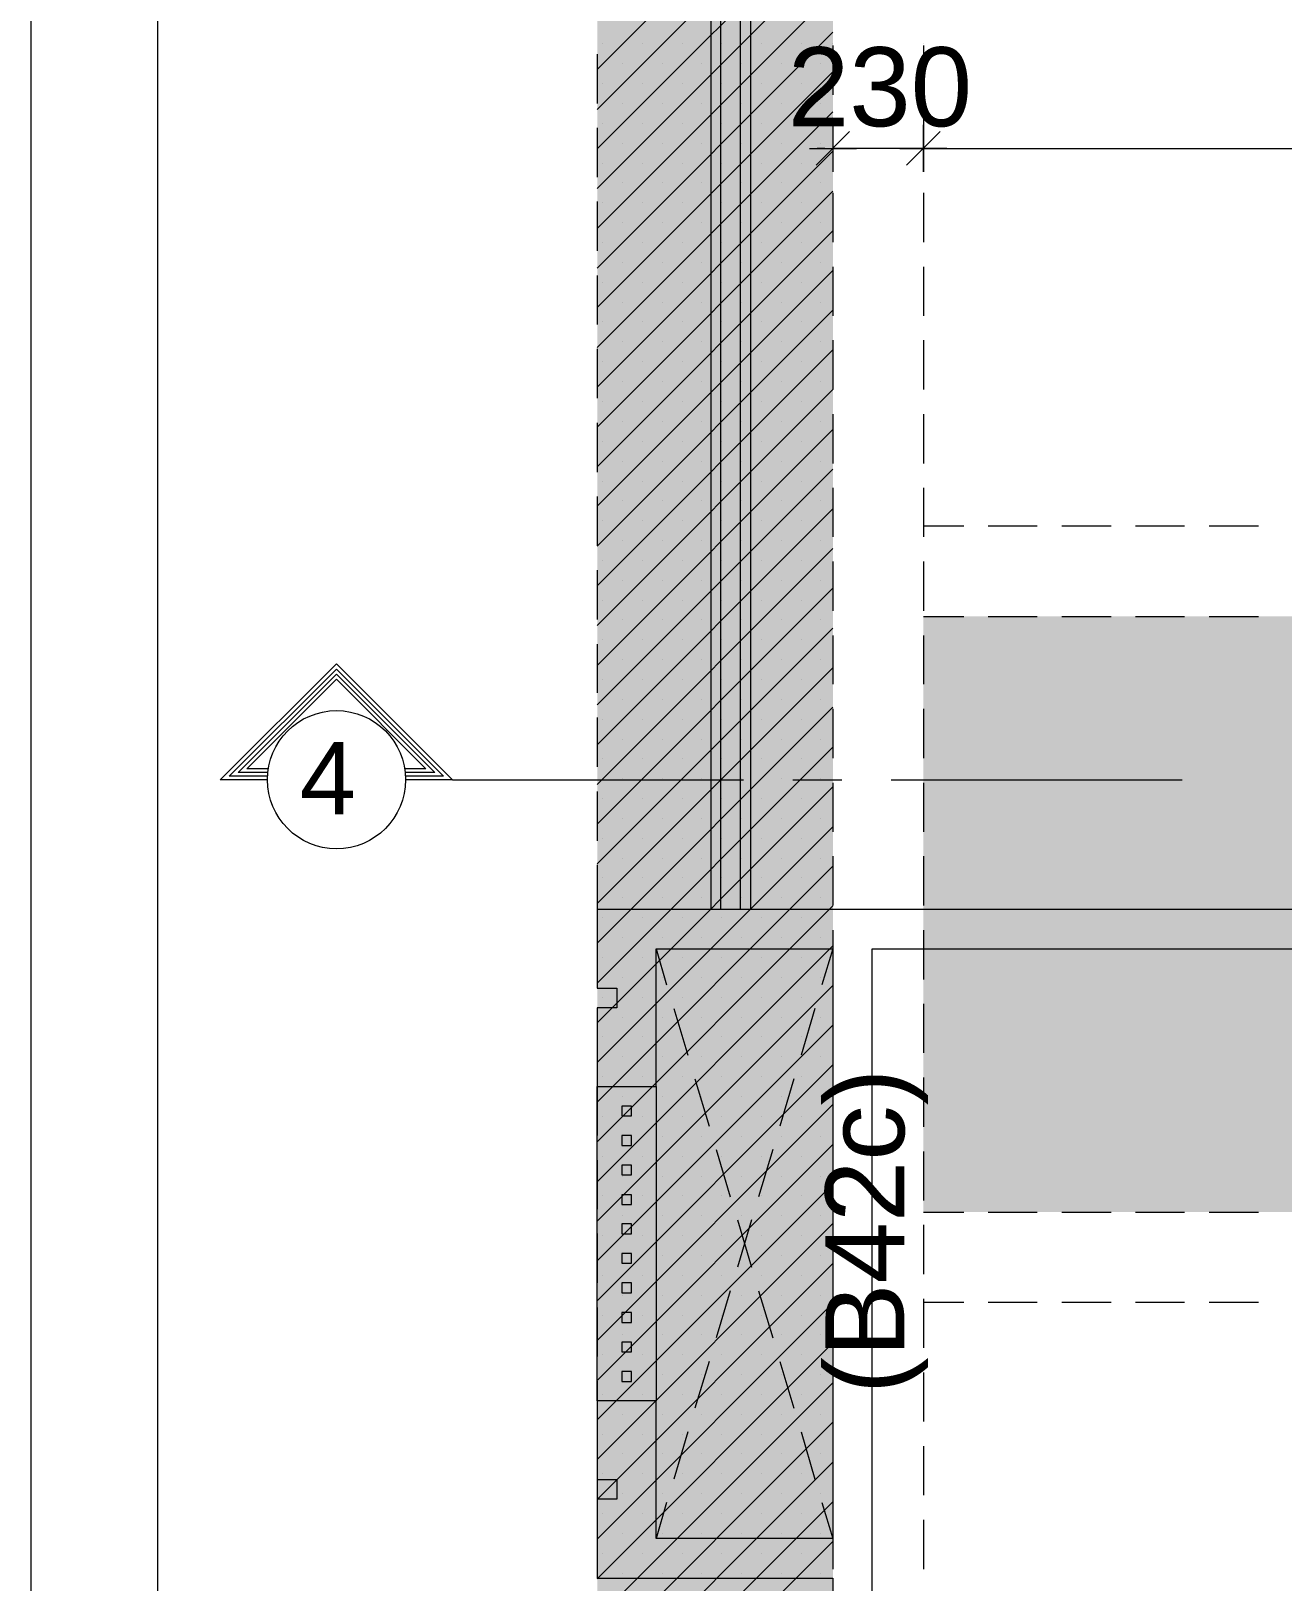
# Model space of a CAD drawing. Header units: millimetres. Extents: x -1303 to 98744, y -1303 to 90097.
# Drawn here: x 5964 to 9147, y 31689 to 35632 of the extents above; entities that cross this region are included whole.
import ezdxf

# ---------------------------------------------------------------- set-up
doc = ezdxf.new("R2010")
doc.units = ezdxf.units.MM
doc.layers.add('PDF_Geometry', color=7, linetype='Continuous')
doc.layers.add('PDF_Text', color=7, linetype='Continuous')
doc.layers.add('PDF_Solid Fills', color=192, linetype='Continuous', true_color=0xc2c0c0c0)
doc.styles.add('PDF ArialMT', font='arial.ttf')
doc.styles.get("Standard").update_dxf_attribs({"font": 'arial.ttf'})

msp = doc.modelspace()

# ---------------------------------------------------------------- hatches: boundary and pattern name
at = {"layer": 'PDF_Solid Fills', "true_color": 0x00007f}
h = msp.add_hatch(color=254, dxfattribs=at)
h.paths.add_polyline_path([(74624.31541, 16167.67383), (74624.31541, 15567.81796), (9799.46285, 14130.21454), (9804.28731, 14730.15409)], flags=0)
h.paths.add_polyline_path([(7404.275, 37242.73593), (8004.29925, 37242.73593), (8004.29925, 16872.72168), (7404.275, 16872.72168)], flags=0)
h.paths.add_polyline_path([(8004.29925, 16872.72168), (7983.4807, 16679.51365), (7983.31127, 16481.90264), (8004.55339, 16283.02302), (8047.46016, 16086.42856), (8111.52536, 15895.75776), (8195.3089, 15714.14292), (8297.03284, 15544.62953), (8413.99157, 15389.5038), (8546.60657, 15247.57974), (8696.06174, 15118.18072), (8860.41285, 15004.26957), (9037.28897, 14908.29987), (9223.47415, 14832.13321), (9415.6677, 14776.86981), (9610.40055, 14743.01796), (9804.28731, 14730.15409), (9799.46285, 14130.21454), (9584.16557, 14140.28601), (9363.53556, 14170.83718), (9140.28256, 14223.64598), (8917.70726, 14299.55851), (8699.36241, 14399.25246), (8488.88858, 14522.21955), (8289.92424, 14667.61267), (8106.02423, 14833.65595), (7940.23508, 15017.64068), (7795.09507, 15216.68973), (7672.21268, 15427.33299), (7572.77287, 15645.76255), (7497.02977, 15868.42256), (7444.47407, 16091.67659), (7414.09232, 16312.38925), (7404.275, 16527.68859), (7404.275, 16872.72168), (8004.29925, 16872.72168)], flags=0)
h.paths.add_polyline_path([(7194.30944, 37692.71099), (7194.30944, 80672.7138), (7694.3009, 80672.7138), (7694.3009, 37692.71099)], flags=0)
at = {"layer": 'PDF_Solid Fills', "true_color": 0x0000b2}
h = msp.add_hatch(color=33, dxfattribs=at)
h.paths.add_polyline_path([(22404.2843, 31942.72087), (22404.2843, 32112.74047), (19209.26177, 32112.74047), (19209.26177, 30922.67974), (22404.2843, 30922.67974), (22404.2843, 31642.7072), (21409.2932, 31642.7072), (21409.2932, 31942.72087)], flags=0)
h.paths.add_polyline_path([(11529.29261, 29607.70354), (11529.29261, 32397.68983), (12814.30857, 32397.68983), (12814.30857, 29607.70354)], flags=0)
h.paths.add_polyline_path([(12814.30857, 32627.71257), (12814.30857, 34142.75024), (8234.23832, 34142.75024), (8234.23832, 32627.71257)], flags=0)
h.paths.add_polyline_path([(12814.30857, 22167.74491), (12814.30857, 24957.72913), (11529.29261, 24957.72913), (11529.29261, 22167.74491)], flags=0)
h.paths.add_polyline_path([(8234.23832, 21937.72009), (8234.23832, 20422.68242), (12814.30857, 20422.68242), (12814.30857, 21937.72009)], flags=0)
h.paths.add_polyline_path([(21869.25605, 23642.75499), (21869.25605, 22452.69219), (19209.26177, 22452.69219), (19209.26177, 23642.75499)], flags=0)
h.paths.add_polyline_path([(23229.25373, 22452.69219), (23229.25373, 23642.75499), (25959.23687, 23642.75499), (25959.23687, 22452.69219)], flags=0)
h.paths.add_polyline_path([(32354.27376, 21952.6997), (32354.27376, 20422.68242), (36934.25928, 20422.68242), (36934.25928, 21952.6997)], flags=0)
h.paths.add_polyline_path([(33639.29074, 24957.72913), (33639.29074, 22182.72451), (32354.27376, 22182.72451), (32354.27376, 24957.72913)], flags=0)
h.paths.add_polyline_path([(26964.2984, 30922.67974), (26964.2984, 32112.74047), (30159.32092, 32112.74047), (30159.32092, 30922.67974)], flags=0)
h.paths.add_polyline_path([(28349.2614, 32342.68057), (28349.2614, 33242.7154), (27564.23691, 33242.7154), (27564.23691, 32342.68057)], flags=0)
h.paths.add_polyline_path([(40634.2682, 32627.71257), (40634.2682, 34142.75024), (36554.27309, 34142.75024), (36554.27309, 32627.71257)], flags=0)
h.paths.add_polyline_path([(36554.27309, 29607.70354), (36554.27309, 32397.68983), (37839.28802, 32397.68983), (37839.28802, 29607.70354)], flags=0)
h.paths.add_polyline_path([(41994.26382, 34142.75024), (41994.26382, 32627.71257), (46074.25892, 32627.71257), (46074.25892, 34142.75024)], flags=0)
h.paths.add_polyline_path([(46074.25892, 32397.68983), (46074.25892, 29607.70354), (44789.244, 29607.70354), (44789.244, 32397.68983)], flags=0)
h.paths.add_polyline_path([(45694.27273, 20422.68242), (45694.27273, 21952.6997), (50274.26033, 21952.6997), (50274.26033, 20422.68242)], flags=0)
h.paths.add_polyline_path([(48989.24127, 22182.72451), (48989.24127, 24957.72913), (50274.26033, 24957.72913), (50274.26033, 22182.72451)], flags=0)
h.paths.add_polyline_path([(52469.2958, 32112.74047), (52469.2958, 30922.67974), (55664.23361, 30922.67974), (55664.23361, 32112.74047)], flags=0)
h.paths.add_polyline_path([(55064.29717, 32342.68057), (55064.29717, 33242.7154), (54439.30655, 33242.7154), (54439.30655, 32342.68057)], flags=0)
h.paths.add_polyline_path([(63419.27024, 30922.67974), (63419.27024, 32112.74047), (60524.25933, 32112.74047), (60524.25933, 31222.69135), (60224.24978, 31222.69135), (60224.24978, 30922.67974)], flags=0)
h.paths.add_polyline_path([(60819.28118, 23642.75499), (60819.28118, 22452.69219), (63419.27024, 22452.69219), (63419.27024, 23642.75499)], flags=0)
h.paths.add_polyline_path([(56669.29721, 23642.75499), (56669.29721, 22452.69219), (59359.2507, 22452.69219), (59359.2507, 23642.75499)], flags=0)
h.paths.add_polyline_path([(71099.24354, 29607.70354), (71099.24354, 32397.68983), (69814.31126, 32397.68983), (69814.31126, 29607.70354)], flags=0)
h.paths.add_polyline_path([(71099.24354, 22167.74491), (71099.24354, 24957.72913), (69814.31126, 24957.72913), (69814.31126, 22167.74491)], flags=0)
h.paths.add_polyline_path([(69814.31126, 21937.72009), (69814.31126, 20422.68242), (74394.29472, 20422.68242), (74394.29472, 21937.72009)], flags=0)
h.paths.add_polyline_path([(69814.31126, 34142.75024), (69814.31126, 32627.71257), (74394.29472, 32627.71257), (74394.29472, 34142.75024)], flags=0)

# ---------------------------------------------------------------- linework, layer by layer
at = {"layer": 'PDF_Geometry', "color": 9, "lineweight": 0, "true_color": 0xc0c0c0}
for points in [[(7094.27715, 80572.25744), (5963.62504, 80572.25744), (5963.62504, 19067.67657)], [(7693.4548, 36492.06949), (7693.4548, 33397.16654)], [(7718.84369, 33397.16654), (7718.84369, 36492.06949)], [(7768.77537, 33397.16654), (7768.77537, 36492.06949)], [(7794.16426, 36492.06949), (7794.16426, 33397.16654)], [(21234.195, 35577.22241), (21334.05838, 35527.29175), (21234.195, 35527.29175), (21234.195, 33397.16654), (7404.0219, 33397.16654), (7404.0219, 33197.4398), (7453.95255, 33197.4398), (7453.95255, 33147.50707), (7404.0219, 33147.50707), (7404.0219, 32946.93527), (7553.81592, 32946.93527), (7553.81592, 33297.3011), (7580.89699, 33205.90276)], [(7580.89699, 20418.36623), (7553.81592, 20326.96582), (7553.81592, 20677.33165), (7404.0219, 20677.33165), (7404.0219, 20477.60697), (7453.95255, 20477.60697), (7453.95255, 20427.67425), (7404.0219, 20427.67425), (7404.0219, 20227.10245), (8004.04512, 20227.10245), (8004.04512, 16521.17195), (8103.90849, 16521.17195), (8103.90849, 33297.3011), (15954.15242, 33297.3011)], [(7553.81592, 33297.3011), (8004.04512, 33297.3011), (8004.04512, 31797.66453), (7553.81592, 31797.66453)], [(8004.04512, 33297.3011), (7976.11796, 33205.90276)], [(7599.51612, 33145.8149), (7635.06016, 33026.48629)], [(7958.34595, 33145.8149), (7922.80089, 33026.48629)], [(7652.83217, 32966.4005), (7689.22332, 32846.22685)], [(7904.18278, 32966.4005), (7868.63772, 32846.22685)], [(7404.0219, 32147.18531), (7404.0219, 32946.93527)], [(7553.81592, 32946.93527), (7553.81592, 32147.18531)], [(7706.99534, 32786.98611), (7742.5404, 32666.81038)], [(7850.86571, 32786.98611), (7814.47558, 32666.81038)], [(7761.1585, 32607.56964), (7796.70253, 32487.39599)], [(7796.70253, 32607.56964), (7761.1585, 32487.39599)], [(7742.5404, 32427.3102), (7706.99534, 32307.9816)], [(7814.47558, 32427.3102), (7850.86571, 32307.9816)], [(7689.22332, 32247.89373), (7652.83217, 32128.5672)], [(7868.63772, 32247.89373), (7904.18278, 32128.5672)], [(7580.89699, 31889.06495), (7553.81592, 31797.66453), (7553.81592, 32147.18531), (7404.0219, 32147.18531), (7404.0219, 31947.45856), (7453.95255, 31947.45856), (7453.95255, 31897.52791), (7404.0219, 31897.52791), (7404.0219, 31696.95611), (8004.04512, 31696.95611), (8004.04512, 27081.25505)], [(7635.06016, 32068.47934), (7599.51612, 31948.30568)], [(7922.80089, 32068.47934), (7958.34595, 31948.30568)], [(7976.11796, 31889.06495), (8004.04512, 31797.66453)]]:
    msp.add_lwpolyline(points, dxfattribs=at)
at = {"layer": 'PDF_Geometry', "color": 222, "lineweight": 0, "true_color": 0xb8008a}
msp.add_lwpolyline([(6286.06422, 16551.63737), (6286.06422, 37222.42564), (6286.06422, 37202.11123)], dxfattribs=at)
at = {"layer": 'PDF_Geometry', "lineweight": 0}
for points in [[(7404.0219, 35534.0646), (8004.04512, 36134.08783)], [(7404.0219, 35432.50905), (8004.04512, 36032.53228)], [(7404.0219, 35331.79649), (8004.04512, 35931.82384)], [(7404.0219, 35231.08806), (8004.04512, 35831.11129)], [(7404.0219, 35129.5325), (8004.04512, 35729.55573)], [(7404.0219, 35028.82408), (8004.04512, 35628.8473)], [(7404.0219, 35572.99093), (7404.0219, 35447.74073)], [(7418.40852, 35599.22693), (7418.40852, 35599.22693)], [(7519.11798, 35599.22693), (7519.11798, 35599.22693)], [(7620.67353, 35599.22693), (7620.67353, 35599.22693)], [(7721.38299, 35599.22693), (7721.38299, 35599.22693)], [(7822.09142, 35599.22693), (7822.09142, 35599.22693)], [(7923.64697, 35599.22693), (7923.64697, 35599.22693)], [(8004.04512, 35600.07406), (8004.04512, 35600.07406)], [(8234.23832, 35600.07406), (8234.23832, 35600.07406)], [(8234.23832, 35600.07406), (8234.23832, 35600.07406)], [(7404.0219, 34928.11565), (8004.04512, 35528.13887)], [(7468.3402, 35548.44915), (7468.3402, 35548.44915)], [(7569.89575, 35548.44915), (7569.89575, 35548.44915)], [(7670.60522, 35548.44915), (7670.60522, 35548.44915)], [(7772.16077, 35548.44915), (7772.16077, 35548.44915)], [(7872.8692, 35548.44915), (7872.8692, 35548.44915)], [(7973.57866, 35548.44915), (7973.57866, 35548.44915)], [(8004.04512, 35537.44896), (8004.04512, 35537.44896)], [(8234.23832, 35537.44896), (8234.23832, 35537.44896)], [(8234.23832, 35537.44896), (8234.23832, 35537.44896)], [(7418.40852, 35497.67138), (7418.40852, 35497.67138)], [(7519.11798, 35497.67138), (7519.11798, 35497.67138)], [(7620.67353, 35497.67138), (7620.67353, 35497.67138)], [(7721.38299, 35497.67138), (7721.38299, 35497.67138)], [(7822.09142, 35497.67138), (7822.09142, 35497.67138)], [(7923.64697, 35497.67138), (7923.64697, 35497.67138)], [(7468.3402, 35446.8936), (7468.3402, 35446.8936)], [(7569.89575, 35446.8936), (7569.89575, 35446.8936)], [(7670.60522, 35446.8936), (7670.60522, 35446.8936)], [(7772.16077, 35446.8936), (7772.16077, 35446.8936)], [(7872.8692, 35446.8936), (7872.8692, 35446.8936)], [(7973.57866, 35446.8936), (7973.57866, 35446.8936)], [(8004.04512, 35474.82386), (8004.04512, 35474.82386)], [(8234.23832, 35474.82386), (8234.23832, 35474.82386)], [(8234.23832, 35474.82386), (8234.23832, 35474.82386)], [(7404.0219, 34826.5601), (8004.04512, 35426.58332)], [(8004.04512, 35413.04175), (8004.04512, 35413.04175)], [(8234.23832, 35413.04175), (8234.23832, 35413.04175)], [(8234.23832, 35413.04175), (8234.23832, 35413.04175)], [(7404.0219, 35385.11563), (7404.0219, 35259.86131)], [(7418.40852, 35396.96295), (7418.40852, 35396.96295)], [(7519.11798, 35396.96295), (7519.11798, 35396.96295)], [(7620.67353, 35396.96295), (7620.67353, 35396.96295)], [(7721.38299, 35396.96295), (7721.38299, 35396.96295)], [(7822.09142, 35396.96295), (7822.09142, 35396.96295)], [(7923.64697, 35396.96295), (7923.64697, 35396.96295)], [(7404.0219, 34725.85167), (8004.04512, 35325.8749)], [(7468.3402, 35346.18518), (7468.3402, 35346.18518)], [(7569.89575, 35346.18518), (7569.89575, 35346.18518)], [(7670.60522, 35346.18518), (7670.60522, 35346.18518)], [(7772.16077, 35346.18518), (7772.16077, 35346.18518)], [(7872.8692, 35346.18518), (7872.8692, 35346.18518)], [(7973.57866, 35346.18518), (7973.57866, 35346.18518)], [(8004.04512, 35332.64361), (8004.04512, 35332.64361)], [(8234.23832, 35332.64361), (8234.23832, 35332.64361)], [(8234.23832, 35332.64361), (8234.23832, 35332.64361)], [(7418.40852, 35295.4074), (7418.40852, 35295.4074)], [(7519.11798, 35295.4074), (7519.11798, 35295.4074)], [(7620.67353, 35295.4074), (7620.67353, 35295.4074)], [(7721.38299, 35295.4074), (7721.38299, 35295.4074)], [(7822.09142, 35295.4074), (7822.09142, 35295.4074)], [(7923.64697, 35295.4074), (7923.64697, 35295.4074)], [(7404.0219, 34624.29612), (8004.04512, 35224.31934)], [(7468.3402, 35245.47675), (7468.3402, 35245.47675)], [(7569.89575, 35245.47675), (7569.89575, 35245.47675)], [(7670.60522, 35245.47675), (7670.60522, 35245.47675)], [(7772.16077, 35245.47675), (7772.16077, 35245.47675)], [(7872.8692, 35245.47675), (7872.8692, 35245.47675)], [(7973.57866, 35245.47675), (7973.57866, 35245.47675)], [(7404.0219, 35198.08333), (7404.0219, 35072.83313)], [(7418.40852, 35194.69898), (7418.40852, 35194.69898)], [(7519.11798, 35194.69898), (7519.11798, 35194.69898)], [(7620.67353, 35194.69898), (7620.67353, 35194.69898)], [(7721.38299, 35194.69898), (7721.38299, 35194.69898)], [(7822.09142, 35194.69898), (7822.09142, 35194.69898)], [(7923.64697, 35194.69898), (7923.64697, 35194.69898)], [(7468.3402, 35143.9212), (7468.3402, 35143.9212)], [(7569.89575, 35143.9212), (7569.89575, 35143.9212)], [(7670.60522, 35143.9212), (7670.60522, 35143.9212)], [(7772.16077, 35143.9212), (7772.16077, 35143.9212)], [(7872.8692, 35143.9212), (7872.8692, 35143.9212)], [(7973.57866, 35143.9212), (7973.57866, 35143.9212)], [(7404.0219, 34523.58356), (8004.04512, 35123.61091)], [(7418.40852, 35093.99054), (7418.40852, 35093.99054)], [(7519.11798, 35093.99054), (7519.11798, 35093.99054)], [(7620.67353, 35093.99054), (7620.67353, 35093.99054)], [(7721.38299, 35093.99054), (7721.38299, 35093.99054)], [(7822.09142, 35093.99054), (7822.09142, 35093.99054)], [(7923.64697, 35093.99054), (7923.64697, 35093.99054)], [(7404.0219, 34422.87513), (8004.04512, 35022.89835)], [(7404.0219, 35010.20391), (7404.0219, 34884.95371)], [(7468.3402, 35043.21277), (7468.3402, 35043.21277)], [(7569.89575, 35043.21277), (7569.89575, 35043.21277)], [(7670.60522, 35043.21277), (7670.60522, 35043.21277)], [(7772.16077, 35043.21277), (7772.16077, 35043.21277)], [(7872.8692, 35043.21277), (7872.8692, 35043.21277)], [(7973.57866, 35043.21277), (7973.57866, 35043.21277)], [(7418.40852, 34992.43499), (7418.40852, 34992.43499)], [(7519.11798, 34992.43499), (7519.11798, 34992.43499)], [(7620.67353, 34992.43499), (7620.67353, 34992.43499)], [(7721.38299, 34992.43499), (7721.38299, 34992.43499)], [(7822.09142, 34992.43499), (7822.09142, 34992.43499)], [(7923.64697, 34992.43499), (7923.64697, 34992.43499)], [(7468.3402, 34942.50021), (7468.3402, 34942.50021)], [(7569.89575, 34942.50021), (7569.89575, 34942.50021)], [(7670.60522, 34942.50021), (7670.60522, 34942.50021)], [(7772.16077, 34942.50021), (7772.16077, 34942.50021)], [(7872.8692, 34942.50021), (7872.8692, 34942.50021)], [(7973.57866, 34942.50021), (7973.57866, 34942.50021)], [(7404.0219, 34321.31957), (8004.04512, 34921.3428)], [(7418.40852, 34891.72243), (7418.40852, 34891.72243)], [(7519.11798, 34891.72243), (7519.11798, 34891.72243)], [(7620.67353, 34891.72243), (7620.67353, 34891.72243)], [(7721.38299, 34891.72243), (7721.38299, 34891.72243)], [(7822.09142, 34891.72243), (7822.09142, 34891.72243)], [(7923.64697, 34891.72243), (7923.64697, 34891.72243)], [(7404.0219, 34823.17574), (7404.0219, 34697.92141)], [(7404.0219, 34220.61115), (8004.04512, 34820.63437)], [(7468.3402, 34840.94466), (7468.3402, 34840.94466)], [(7569.89575, 34840.94466), (7569.89575, 34840.94466)], [(7670.60522, 34840.94466), (7670.60522, 34840.94466)], [(7772.16077, 34840.94466), (7772.16077, 34840.94466)], [(7872.8692, 34840.94466), (7872.8692, 34840.94466)], [(7973.57866, 34840.94466), (7973.57866, 34840.94466)], [(7418.40852, 34791.014), (7418.40852, 34791.014)], [(7519.11798, 34791.014), (7519.11798, 34791.014)], [(7620.67353, 34791.014), (7620.67353, 34791.014)], [(7721.38299, 34791.014), (7721.38299, 34791.014)], [(7822.09142, 34791.014), (7822.09142, 34791.014)], [(7923.64697, 34791.014), (7923.64697, 34791.014)], [(7468.3402, 34740.23622), (7468.3402, 34740.23622)], [(7569.89575, 34740.23622), (7569.89575, 34740.23622)], [(7670.60522, 34740.23622), (7670.60522, 34740.23622)], [(7772.16077, 34740.23622), (7772.16077, 34740.23622)], [(7872.8692, 34740.23622), (7872.8692, 34740.23622)], [(7973.57866, 34740.23622), (7973.57866, 34740.23622)], [(7404.0219, 34119.90272), (8004.04512, 34719.92594)], [(7418.40852, 34689.45845), (7418.40852, 34689.45845)], [(7519.11798, 34689.45845), (7519.11798, 34689.45845)], [(7620.67353, 34689.45845), (7620.67353, 34689.45845)], [(7721.38299, 34689.45845), (7721.38299, 34689.45845)], [(7822.09142, 34689.45845), (7822.09142, 34689.45845)], [(7923.64697, 34689.45845), (7923.64697, 34689.45845)], [(7404.0219, 34635.29632), (7404.0219, 34510.04612)], [(7404.0219, 34018.34717), (8004.04512, 34618.37039)], [(7468.3402, 34638.68067), (7468.3402, 34638.68067)], [(7569.89575, 34638.68067), (7569.89575, 34638.68067)], [(7670.60522, 34638.68067), (7670.60522, 34638.68067)], [(7772.16077, 34638.68067), (7772.16077, 34638.68067)], [(7872.8692, 34638.68067), (7872.8692, 34638.68067)], [(7973.57866, 34638.68067), (7973.57866, 34638.68067)], [(7418.40852, 34588.75002), (7418.40852, 34588.75002)], [(7519.11798, 34588.75002), (7519.11798, 34588.75002)], [(7620.67353, 34588.75002), (7620.67353, 34588.75002)], [(7721.38299, 34588.75002), (7721.38299, 34588.75002)], [(7822.09142, 34588.75002), (7822.09142, 34588.75002)], [(7923.64697, 34588.75002), (7923.64697, 34588.75002)], [(7468.3402, 34537.97225), (7468.3402, 34537.97225)], [(7569.89575, 34537.97225), (7569.89575, 34537.97225)], [(7670.60522, 34537.97225), (7670.60522, 34537.97225)], [(7772.16077, 34537.97225), (7772.16077, 34537.97225)], [(7872.8692, 34537.97225), (7872.8692, 34537.97225)], [(7973.57866, 34537.97225), (7973.57866, 34537.97225)], [(7404.0219, 33917.63874), (8004.04512, 34517.66197)], [(7418.40852, 34487.19447), (7418.40852, 34487.19447)], [(7519.11798, 34487.19447), (7519.11798, 34487.19447)], [(7620.67353, 34487.19447), (7620.67353, 34487.19447)], [(7721.38299, 34487.19447), (7721.38299, 34487.19447)], [(7822.09142, 34487.19447), (7822.09142, 34487.19447)], [(7923.64697, 34487.19447), (7923.64697, 34487.19447)], [(7404.0219, 34447.4169), (7404.0219, 34323.01383)], [(7468.3402, 34437.26382), (7468.3402, 34437.26382)], [(7569.89575, 34437.26382), (7569.89575, 34437.26382)], [(7670.60522, 34437.26382), (7670.60522, 34437.26382)], [(7772.16077, 34437.26382), (7772.16077, 34437.26382)], [(7872.8692, 34437.26382), (7872.8692, 34437.26382)], [(7973.57866, 34437.26382), (7973.57866, 34437.26382)], [(7404.0219, 33816.08319), (8004.04512, 34416.10641)], [(7418.40852, 34386.48605), (7418.40852, 34386.48605)], [(7519.11798, 34386.48605), (7519.11798, 34386.48605)], [(7620.67353, 34386.48605), (7620.67353, 34386.48605)], [(7721.38299, 34386.48605), (7721.38299, 34386.48605)], [(7822.09142, 34386.48605), (7822.09142, 34386.48605)], [(7923.64697, 34386.48605), (7923.64697, 34386.48605)], [(7404.0219, 33715.37063), (8004.04512, 34315.39798)], [(7468.3402, 34335.70827), (7468.3402, 34335.70827)], [(7569.89575, 34335.70827), (7569.89575, 34335.70827)], [(7670.60522, 34335.70827), (7670.60522, 34335.70827)], [(7772.16077, 34335.70827), (7772.16077, 34335.70827)], [(7872.8692, 34335.70827), (7872.8692, 34335.70827)], [(7973.57866, 34335.70827), (7973.57866, 34335.70827)], [(7404.0219, 34260.38872), (7404.0219, 34135.1344)], [(7418.40852, 34285.77761), (7418.40852, 34285.77761)], [(7519.11798, 34285.77761), (7519.11798, 34285.77761)], [(7620.67353, 34285.77761), (7620.67353, 34285.77761)], [(7721.38299, 34285.77761), (7721.38299, 34285.77761)], [(7822.09142, 34285.77761), (7822.09142, 34285.77761)], [(7923.64697, 34285.77761), (7923.64697, 34285.77761)], [(7468.3402, 34234.99984), (7468.3402, 34234.99984)], [(7569.89575, 34234.99984), (7569.89575, 34234.99984)], [(7670.60522, 34234.99984), (7670.60522, 34234.99984)], [(7772.16077, 34234.99984), (7772.16077, 34234.99984)], [(7872.8692, 34234.99984), (7872.8692, 34234.99984)], [(7973.57866, 34234.99984), (7973.57866, 34234.99984)], [(7404.0219, 33614.6622), (8004.04512, 34214.68542)], [(7418.40852, 34184.22206), (7418.40852, 34184.22206)], [(7519.11798, 34184.22206), (7519.11798, 34184.22206)], [(7620.67353, 34184.22206), (7620.67353, 34184.22206)], [(7721.38299, 34184.22206), (7721.38299, 34184.22206)], [(7822.09142, 34184.22206), (7822.09142, 34184.22206)], [(7923.64697, 34184.22206), (7923.64697, 34184.22206)], [(7404.0219, 33513.10664), (8004.04512, 34113.12987)], [(7468.3402, 34134.28728), (7468.3402, 34134.28728)], [(7569.89575, 34134.28728), (7569.89575, 34134.28728)], [(7670.60522, 34134.28728), (7670.60522, 34134.28728)], [(7772.16077, 34134.28728), (7772.16077, 34134.28728)], [(7872.8692, 34134.28728), (7872.8692, 34134.28728)], [(7973.57866, 34134.28728), (7973.57866, 34134.28728)], [(7404.0219, 34072.5093), (7404.0219, 33948.1021)], [(7418.40852, 34083.5095), (7418.40852, 34083.5095)], [(7519.11798, 34083.5095), (7519.11798, 34083.5095)], [(7620.67353, 34083.5095), (7620.67353, 34083.5095)], [(7721.38299, 34083.5095), (7721.38299, 34083.5095)], [(7822.09142, 34083.5095), (7822.09142, 34083.5095)], [(7923.64697, 34083.5095), (7923.64697, 34083.5095)], [(7468.3402, 34032.73173), (7468.3402, 34032.73173)], [(7569.89575, 34032.73173), (7569.89575, 34032.73173)], [(7670.60522, 34032.73173), (7670.60522, 34032.73173)], [(7772.16077, 34032.73173), (7772.16077, 34032.73173)], [(7872.8692, 34032.73173), (7872.8692, 34032.73173)], [(7973.57866, 34032.73173), (7973.57866, 34032.73173)], [(7404.0219, 33412.39822), (8004.04512, 34012.42144)], [(7418.40852, 33982.80107), (7418.40852, 33982.80107)], [(7519.11798, 33982.80107), (7519.11798, 33982.80107)], [(7620.67353, 33982.80107), (7620.67353, 33982.80107)], [(7721.38299, 33982.80107), (7721.38299, 33982.80107)], [(7822.09142, 33982.80107), (7822.09142, 33982.80107)], [(7923.64697, 33982.80107), (7923.64697, 33982.80107)], [(7404.0219, 33311.68979), (8004.04512, 33911.71301)], [(7468.3402, 33932.02329), (7468.3402, 33932.02329)], [(7569.89575, 33932.02329), (7569.89575, 33932.02329)], [(7670.60522, 33932.02329), (7670.60522, 33932.02329)], [(7772.16077, 33932.02329), (7772.16077, 33932.02329)], [(7872.8692, 33932.02329), (7872.8692, 33932.02329)], [(7973.57866, 33932.02329), (7973.57866, 33932.02329)], [(7404.0219, 33885.477), (7404.0219, 33760.22681)], [(7418.40852, 33881.24552), (7418.40852, 33881.24552)], [(7519.11798, 33881.24552), (7519.11798, 33881.24552)], [(7620.67353, 33881.24552), (7620.67353, 33881.24552)], [(7721.38299, 33881.24552), (7721.38299, 33881.24552)], [(7822.09142, 33881.24552), (7822.09142, 33881.24552)], [(7923.64697, 33881.24552), (7923.64697, 33881.24552)], [(7468.3402, 33830.46774), (7468.3402, 33830.46774)], [(7569.89575, 33830.46774), (7569.89575, 33830.46774)], [(7670.60522, 33830.46774), (7670.60522, 33830.46774)], [(7772.16077, 33830.46774), (7772.16077, 33830.46774)], [(7872.8692, 33830.46774), (7872.8692, 33830.46774)], [(7973.57866, 33830.46774), (7973.57866, 33830.46774)], [(7404.0219, 33210.13424), (8004.04512, 33810.15746)], [(7418.40852, 33780.53709), (7418.40852, 33780.53709)], [(7519.11798, 33780.53709), (7519.11798, 33780.53709)], [(7620.67353, 33780.53709), (7620.67353, 33780.53709)], [(7721.38299, 33780.53709), (7721.38299, 33780.53709)], [(7822.09142, 33780.53709), (7822.09142, 33780.53709)], [(7923.64697, 33780.53709), (7923.64697, 33780.53709)], [(7404.0219, 33109.42374), (8004.04512, 33709.44904)], [(7468.3402, 33729.75932), (7468.3402, 33729.75932)], [(7569.89575, 33729.75932), (7569.89575, 33729.75932)], [(7670.60522, 33729.75932), (7670.60522, 33729.75932)], [(7772.16077, 33729.75932), (7772.16077, 33729.75932)], [(7872.8692, 33729.75932), (7872.8692, 33729.75932)], [(7973.57866, 33729.75932), (7973.57866, 33729.75932)], [(7404.0219, 33697.60171), (7404.0219, 33572.34738)], [(7418.40852, 33678.98154), (7418.40852, 33678.98154)], [(7519.11798, 33678.98154), (7519.11798, 33678.98154)], [(7620.67353, 33678.98154), (7620.67353, 33678.98154)], [(7721.38299, 33678.98154), (7721.38299, 33678.98154)], [(7822.09142, 33678.98154), (7822.09142, 33678.98154)], [(7923.64697, 33678.98154), (7923.64697, 33678.98154)], [(7404.0219, 33007.86819), (8004.04512, 33607.89348)], [(7468.3402, 33629.05089), (7468.3402, 33629.05089)], [(7569.89575, 33629.05089), (7569.89575, 33629.05089)], [(7670.60522, 33629.05089), (7670.60522, 33629.05089)], [(7772.16077, 33629.05089), (7772.16077, 33629.05089)], [(7872.8692, 33629.05089), (7872.8692, 33629.05089)], [(7973.57866, 33629.05089), (7973.57866, 33629.05089)], [(7418.40852, 33578.27311), (7418.40852, 33578.27311)], [(7519.11798, 33578.27311), (7519.11798, 33578.27311)], [(7620.67353, 33578.27311), (7620.67353, 33578.27311)], [(7721.38299, 33578.27311), (7721.38299, 33578.27311)], [(7822.09142, 33578.27311), (7822.09142, 33578.27311)], [(7923.64697, 33578.27311), (7923.64697, 33578.27311)], [(7468.3402, 33527.49534), (7468.3402, 33527.49534)], [(7569.89575, 33527.49534), (7569.89575, 33527.49534)], [(7670.60522, 33527.49534), (7670.60522, 33527.49534)], [(7772.16077, 33527.49534), (7772.16077, 33527.49534)], [(7872.8692, 33527.49534), (7872.8692, 33527.49534)], [(7973.57866, 33527.49534), (7973.57866, 33527.49534)], [(7404.0219, 33510.56941), (7404.0219, 33385.31509)], [(7404.0219, 32907.15976), (8004.04512, 33507.18505)], [(7418.40852, 33477.56468), (7418.40852, 33477.56468)], [(7519.11798, 33477.56468), (7519.11798, 33477.56468)], [(7620.67353, 33477.56468), (7620.67353, 33477.56468)], [(7721.38299, 33477.56468), (7721.38299, 33477.56468)], [(7822.09142, 33477.56468), (7822.09142, 33477.56468)], [(7923.64697, 33477.56468), (7923.64697, 33477.56468)], [(7404.0219, 32806.44926), (8004.04512, 33406.47249)], [(7468.3402, 33426.7869), (7468.3402, 33426.7869)], [(7569.89575, 33426.7869), (7569.89575, 33426.7869)], [(7670.60522, 33426.7869), (7670.60522, 33426.7869)], [(7772.16077, 33426.7869), (7772.16077, 33426.7869)], [(7872.8692, 33426.7869), (7872.8692, 33426.7869)], [(7973.57866, 33426.7869), (7973.57866, 33426.7869)], [(7418.40852, 33376.00913), (7418.40852, 33376.00913)], [(7519.11798, 33376.00913), (7519.11798, 33376.00913)], [(7620.67353, 33376.00913), (7620.67353, 33376.00913)], [(7721.38299, 33376.00913), (7721.38299, 33376.00913)], [(7822.09142, 33376.00913), (7822.09142, 33376.00913)], [(7923.64697, 33376.00913), (7923.64697, 33376.00913)], [(7404.0219, 33322.68998), (7404.0219, 33197.4398)], [(7468.3402, 33326.07641), (7468.3402, 33326.07641)], [(7569.89575, 33326.07641), (7569.89575, 33326.07641)], [(7670.60522, 33326.07641), (7670.60522, 33326.07641)], [(7772.16077, 33326.07641), (7772.16077, 33326.07641)], [(7872.8692, 33326.07641), (7872.8692, 33326.07641)], [(7973.57866, 33326.07641), (7973.57866, 33326.07641)], [(7404.0219, 32704.89371), (8004.04512, 33304.91901)], [(7418.40852, 33275.29864), (7418.40852, 33275.29864)], [(7519.11798, 33275.29864), (7519.11798, 33275.29864)], [(7620.67353, 33275.29864), (7620.67353, 33275.29864)], [(7721.38299, 33275.29864), (7721.38299, 33275.29864)], [(7822.09142, 33275.29864), (7822.09142, 33275.29864)], [(7923.64697, 33275.29864), (7923.64697, 33275.29864)], [(7404.0219, 32604.18529), (8004.04512, 33204.20851)], [(7468.3402, 33224.52086), (7468.3402, 33224.52086)], [(7569.89575, 33224.52086), (7569.89575, 33224.52086)], [(7670.60522, 33224.52086), (7670.60522, 33224.52086)], [(7772.16077, 33224.52086), (7772.16077, 33224.52086)], [(7872.8692, 33224.52086), (7872.8692, 33224.52086)], [(7973.57866, 33224.52086), (7973.57866, 33224.52086)], [(7418.40852, 33173.74309), (7418.40852, 33173.74309)], [(7519.11798, 33173.74309), (7519.11798, 33173.74309)], [(7620.67353, 33173.74309), (7620.67353, 33173.74309)], [(7721.38299, 33173.74309), (7721.38299, 33173.74309)], [(7822.09142, 33173.74309), (7822.09142, 33173.74309)], [(7923.64697, 33173.74309), (7923.64697, 33173.74309)], [(7404.0219, 33135.65975), (7404.0219, 33010.40749)], [(7468.3402, 33123.81036), (7468.3402, 33123.81036)], [(7569.89575, 33123.81036), (7569.89575, 33123.81036)], [(7670.60522, 33123.81036), (7670.60522, 33123.81036)], [(7772.16077, 33123.81036), (7772.16077, 33123.81036)], [(7872.8692, 33123.81036), (7872.8692, 33123.81036)], [(7973.57866, 33123.81036), (7973.57866, 33123.81036)], [(7404.0219, 32503.47686), (8004.04512, 33103.50008)], [(7418.40852, 33073.03259), (7418.40852, 33073.03259)], [(7519.11798, 33073.03259), (7519.11798, 33073.03259)], [(7620.67353, 33073.03259), (7620.67353, 33073.03259)], [(7721.38299, 33073.03259), (7721.38299, 33073.03259)], [(7822.09142, 33073.03259), (7822.09142, 33073.03259)], [(7923.64697, 33073.03259), (7923.64697, 33073.03259)], [(7404.0219, 32401.92131), (8004.04512, 33001.94453)], [(7468.3402, 33022.25481), (7468.3402, 33022.25481)], [(7569.89575, 33022.25481), (7569.89575, 33022.25481)], [(7670.60522, 33022.25481), (7670.60522, 33022.25481)], [(7772.16077, 33022.25481), (7772.16077, 33022.25481)], [(7872.8692, 33022.25481), (7872.8692, 33022.25481)], [(7973.57866, 33022.25481), (7973.57866, 33022.25481)], [(7418.40852, 32972.32416), (7418.40852, 32972.32416)], [(7519.11798, 32972.32416), (7519.11798, 32972.32416)], [(7620.67353, 32972.32416), (7620.67353, 32972.32416)], [(7721.38299, 32972.32416), (7721.38299, 32972.32416)], [(7822.09142, 32972.32416), (7822.09142, 32972.32416)], [(7923.64697, 32972.32416), (7923.64697, 32972.32416)], [(7404.0219, 32947.7824), (7404.0219, 32822.53014)], [(7468.3402, 32921.54639), (7468.3402, 32921.54639)], [(7569.89575, 32921.54639), (7569.89575, 32921.54639)], [(7670.60522, 32921.54639), (7670.60522, 32921.54639)], [(7772.16077, 32921.54639), (7772.16077, 32921.54639)], [(7872.8692, 32921.54639), (7872.8692, 32921.54639)], [(7973.57866, 32921.54639), (7973.57866, 32921.54639)], [(7404.0219, 32301.21081), (8004.04512, 32901.2361)], [(7418.40852, 32870.76861), (7418.40852, 32870.76861)], [(7519.11798, 32870.76861), (7519.11798, 32870.76861)], [(7620.67353, 32870.76861), (7620.67353, 32870.76861)], [(7721.38299, 32870.76861), (7721.38299, 32870.76861)], [(7822.09142, 32870.76861), (7822.09142, 32870.76861)], [(7923.64697, 32870.76861), (7923.64697, 32870.76861)], [(7468.3402, 32820.83796), (7468.3402, 32820.83796)], [(7569.89575, 32820.83796), (7569.89575, 32820.83796)], [(7670.60522, 32820.83796), (7670.60522, 32820.83796)], [(7772.16077, 32820.83796), (7772.16077, 32820.83796)], [(7872.8692, 32820.83796), (7872.8692, 32820.83796)], [(7973.57866, 32820.83796), (7973.57866, 32820.83796)], [(7404.0219, 32199.65526), (8004.04512, 32799.68055)], [(7418.40852, 32770.06018), (7418.40852, 32770.06018)], [(7519.11798, 32770.06018), (7519.11798, 32770.06018)], [(7620.67353, 32770.06018), (7620.67353, 32770.06018)], [(7721.38299, 32770.06018), (7721.38299, 32770.06018)], [(7822.09142, 32770.06018), (7822.09142, 32770.06018)], [(7923.64697, 32770.06018), (7923.64697, 32770.06018)], [(7404.0219, 32759.90297), (7404.0219, 32635.49783)], [(7404.0219, 32098.94683), (8004.04512, 32698.97005)], [(7468.3402, 32719.28241), (7468.3402, 32719.28241)], [(7569.89575, 32719.28241), (7569.89575, 32719.28241)], [(7670.60522, 32719.28241), (7670.60522, 32719.28241)], [(7772.16077, 32719.28241), (7772.16077, 32719.28241)], [(7872.8692, 32719.28241), (7872.8692, 32719.28241)], [(7973.57866, 32719.28241), (7973.57866, 32719.28241)], [(7418.40852, 32669.34968), (7418.40852, 32669.34968)], [(7519.11798, 32669.34968), (7519.11798, 32669.34968)], [(7620.67353, 32669.34968), (7620.67353, 32669.34968)], [(7721.38299, 32669.34968), (7721.38299, 32669.34968)], [(7822.09142, 32669.34968), (7822.09142, 32669.34968)], [(7923.64697, 32669.34968), (7923.64697, 32669.34968)], [(7468.3402, 32618.57191), (7468.3402, 32618.57191)], [(7569.89575, 32618.57191), (7569.89575, 32618.57191)], [(7670.60522, 32618.57191), (7670.60522, 32618.57191)], [(7772.16077, 32618.57191), (7772.16077, 32618.57191)], [(7872.8692, 32618.57191), (7872.8692, 32618.57191)], [(7973.57866, 32618.57191), (7973.57866, 32618.57191)], [(7404.0219, 31998.23633), (8004.04512, 32598.26163)], [(7404.0219, 32572.87274), (7404.0219, 32447.62048)], [(7418.40852, 32567.79413), (7418.40852, 32567.79413)], [(7519.11798, 32567.79413), (7519.11798, 32567.79413)], [(7620.67353, 32567.79413), (7620.67353, 32567.79413)], [(7721.38299, 32567.79413), (7721.38299, 32567.79413)], [(7822.09142, 32567.79413), (7822.09142, 32567.79413)], [(7923.64697, 32567.79413), (7923.64697, 32567.79413)], [(7404.0219, 31896.68078), (8004.04512, 32496.70608)], [(7468.3402, 32517.86348), (7468.3402, 32517.86348)], [(7569.89575, 32517.86348), (7569.89575, 32517.86348)], [(7670.60522, 32517.86348), (7670.60522, 32517.86348)], [(7772.16077, 32517.86348), (7772.16077, 32517.86348)], [(7872.8692, 32517.86348), (7872.8692, 32517.86348)], [(7973.57866, 32517.86348), (7973.57866, 32517.86348)], [(7418.40852, 32467.08571), (7418.40852, 32467.08571)], [(7519.11798, 32467.08571), (7519.11798, 32467.08571)], [(7620.67353, 32467.08571), (7620.67353, 32467.08571)], [(7721.38299, 32467.08571), (7721.38299, 32467.08571)], [(7822.09142, 32467.08571), (7822.09142, 32467.08571)], [(7923.64697, 32467.08571), (7923.64697, 32467.08571)], [(7468.3402, 32416.30793), (7468.3402, 32416.30793)], [(7569.89575, 32416.30793), (7569.89575, 32416.30793)], [(7670.60522, 32416.30793), (7670.60522, 32416.30793)], [(7772.16077, 32416.30793), (7772.16077, 32416.30793)], [(7872.8692, 32416.30793), (7872.8692, 32416.30793)], [(7973.57866, 32416.30793), (7973.57866, 32416.30793)], [(7404.0219, 31795.97236), (8004.04512, 32395.99558)], [(7404.0219, 32384.99538), (7404.0219, 32260.58818)], [(7418.40852, 32365.53016), (7418.40852, 32365.53016)], [(7519.11798, 32365.53016), (7519.11798, 32365.53016)], [(7620.67353, 32365.53016), (7620.67353, 32365.53016)], [(7721.38299, 32365.53016), (7721.38299, 32365.53016)], [(7822.09142, 32365.53016), (7822.09142, 32365.53016)], [(7923.64697, 32365.53016), (7923.64697, 32365.53016)], [(7404.0219, 31695.26393), (8004.04512, 32295.28715)], [(7468.3402, 32315.59743), (7468.3402, 32315.59743)], [(7569.89575, 32315.59743), (7569.89575, 32315.59743)], [(7670.60522, 32315.59743), (7670.60522, 32315.59743)], [(7772.16077, 32315.59743), (7772.16077, 32315.59743)], [(7872.8692, 32315.59743), (7872.8692, 32315.59743)], [(7973.57866, 32315.59743), (7973.57866, 32315.59743)], [(7418.40852, 32264.81966), (7418.40852, 32264.81966)], [(7519.11798, 32264.81966), (7519.11798, 32264.81966)], [(7620.67353, 32264.81966), (7620.67353, 32264.81966)], [(7721.38299, 32264.81966), (7721.38299, 32264.81966)], [(7822.09142, 32264.81966), (7822.09142, 32264.81966)], [(7923.64697, 32264.81966), (7923.64697, 32264.81966)], [(7468.3402, 32214.04188), (7468.3402, 32214.04188)], [(7569.89575, 32214.04188), (7569.89575, 32214.04188)], [(7670.60522, 32214.04188), (7670.60522, 32214.04188)], [(7772.16077, 32214.04188), (7772.16077, 32214.04188)], [(7872.8692, 32214.04188), (7872.8692, 32214.04188)], [(7973.57866, 32214.04188), (7973.57866, 32214.04188)], [(7404.0219, 32197.96308), (7404.0219, 32072.71082)], [(7404.0219, 31593.70838), (8004.04512, 32193.7316)], [(7418.40852, 32164.11123), (7418.40852, 32164.11123)], [(7519.11798, 32164.11123), (7519.11798, 32164.11123)], [(7620.67353, 32164.11123), (7620.67353, 32164.11123)], [(7721.38299, 32164.11123), (7721.38299, 32164.11123)], [(7822.09142, 32164.11123), (7822.09142, 32164.11123)], [(7923.64697, 32164.11123), (7923.64697, 32164.11123)], [(7404.0219, 31492.99788), (8004.04512, 32093.02317)], [(7468.3402, 32113.33345), (7468.3402, 32113.33345)], [(7569.89575, 32113.33345), (7569.89575, 32113.33345)], [(7670.60522, 32113.33345), (7670.60522, 32113.33345)], [(7772.16077, 32113.33345), (7772.16077, 32113.33345)], [(7872.8692, 32113.33345), (7872.8692, 32113.33345)], [(7973.57866, 32113.33345), (7973.57866, 32113.33345)], [(7418.40852, 32062.55568), (7418.40852, 32062.55568)], [(7519.11798, 32062.55568), (7519.11798, 32062.55568)], [(7620.67353, 32062.55568), (7620.67353, 32062.55568)], [(7721.38299, 32062.55568), (7721.38299, 32062.55568)], [(7822.09142, 32062.55568), (7822.09142, 32062.55568)], [(7923.64697, 32062.55568), (7923.64697, 32062.55568)], [(7404.0219, 32010.08573), (7404.0219, 31885.68059)], [(7404.0219, 31391.44233), (8004.04512, 31991.46762)], [(7468.3402, 32012.62503), (7468.3402, 32012.62503)], [(7569.89575, 32012.62503), (7569.89575, 32012.62503)], [(7670.60522, 32012.62503), (7670.60522, 32012.62503)], [(7772.16077, 32012.62503), (7772.16077, 32012.62503)], [(7872.8692, 32012.62503), (7872.8692, 32012.62503)], [(7973.57866, 32012.62503), (7973.57866, 32012.62503)], [(7418.40852, 31961.84725), (7418.40852, 31961.84725)], [(7519.11798, 31961.84725), (7519.11798, 31961.84725)], [(7620.67353, 31961.84725), (7620.67353, 31961.84725)], [(7721.38299, 31961.84725), (7721.38299, 31961.84725)], [(7822.09142, 31961.84725), (7822.09142, 31961.84725)], [(7923.64697, 31961.84725), (7923.64697, 31961.84725)], [(7468.3402, 31911.06948), (7468.3402, 31911.06948)], [(7569.89575, 31911.06948), (7569.89575, 31911.06948)], [(7670.60522, 31911.06948), (7670.60522, 31911.06948)], [(7772.16077, 31911.06948), (7772.16077, 31911.06948)], [(7872.8692, 31911.06948), (7872.8692, 31911.06948)], [(7973.57866, 31911.06948), (7973.57866, 31911.06948)], [(7404.0219, 31290.7339), (8004.04512, 31890.75712)], [(7418.40852, 31861.13675), (7418.40852, 31861.13675)], [(7519.11798, 31861.13675), (7519.11798, 31861.13675)], [(7620.67353, 31861.13675), (7620.67353, 31861.13675)], [(7721.38299, 31861.13675), (7721.38299, 31861.13675)], [(7822.09142, 31861.13675), (7822.09142, 31861.13675)], [(7923.64697, 31861.13675), (7923.64697, 31861.13675)], [(7404.0219, 31823.05342), (7404.0219, 31697.80116)], [(7404.0219, 31190.0234), (8004.04512, 31790.0487)], [(7468.3402, 31810.35898), (7468.3402, 31810.35898)], [(7569.89575, 31810.35898), (7569.89575, 31810.35898)], [(7670.60522, 31810.35898), (7670.60522, 31810.35898)], [(7772.16077, 31810.35898), (7772.16077, 31810.35898)], [(7872.8692, 31810.35898), (7872.8692, 31810.35898)], [(7973.57866, 31810.35898), (7973.57866, 31810.35898)], [(7418.40852, 31759.5812), (7418.40852, 31759.5812)], [(7519.11798, 31759.5812), (7519.11798, 31759.5812)], [(7620.67353, 31759.5812), (7620.67353, 31759.5812)], [(7721.38299, 31759.5812), (7721.38299, 31759.5812)], [(7822.09142, 31759.5812), (7822.09142, 31759.5812)], [(7923.64697, 31759.5812), (7923.64697, 31759.5812)], [(7468.3402, 31709.65055), (7468.3402, 31709.65055)], [(7569.89575, 31709.65055), (7569.89575, 31709.65055)], [(7670.60522, 31709.65055), (7670.60522, 31709.65055)], [(7772.16077, 31709.65055), (7772.16077, 31709.65055)], [(7872.8692, 31709.65055), (7872.8692, 31709.65055)], [(7973.57866, 31709.65055), (7973.57866, 31709.65055)], [(8004.04512, 31727.42153), (8004.04512, 31727.42153)], [(8234.23832, 31727.42153), (8234.23832, 31727.42153)], [(8234.23832, 31727.42153), (8234.23832, 31727.42153)]]:
    msp.add_lwpolyline(points, dxfattribs=at)
at = {"layer": 'PDF_Geometry', "color": 157, "lineweight": 0, "true_color": 0x3f5f7f}
for points in [[(8004.04512, 35594.99545), (8004.04512, 35469.74526)], [(8234.23832, 35594.99545), (8234.23832, 35469.74526)], [(8004.04512, 35407.12016), (8004.04512, 35281.86583)], [(8234.23832, 35407.12016), (8234.23832, 35281.86583)], [(8004.04512, 35220.08786), (8004.04512, 35094.83354)], [(8234.23832, 35220.08786), (8234.23832, 35094.83354)], [(8004.04512, 35032.20843), (8004.04512, 34906.95825)], [(8234.23832, 35032.20843), (8234.23832, 34906.95825)], [(8004.04512, 34845.17614), (8004.04512, 34719.92594)], [(8234.23832, 34845.17614), (8234.23832, 34719.92594)], [(8004.04512, 34657.30085), (8004.04512, 34532.04652)], [(8234.23832, 34657.30085), (8234.23832, 34532.04652)], [(8004.04512, 34469.42142), (8004.04512, 34345.01835)], [(8234.23832, 34469.42142), (8234.23832, 34345.01835)], [(8336.63996, 34372.09735), (8234.23832, 34372.09735)], [(8523.67123, 34372.09735), (8399.26609, 34372.09735)], [(8711.54962, 34372.09735), (8586.29736, 34372.09735)], [(8898.58088, 34372.09735), (8774.17472, 34372.09735)], [(9086.45825, 34372.09735), (8961.20702, 34372.09735)], [(8004.04512, 34282.38913), (8004.04512, 34157.13893)], [(8234.23832, 34282.38913), (8234.23832, 34157.13893)], [(8336.63996, 34141.90725), (8234.23832, 34141.90725)], [(8523.67123, 34141.90725), (8399.26609, 34141.90725)], [(8711.54962, 34141.90725), (8586.29736, 34141.90725)], [(8898.58088, 34141.90725), (8774.17472, 34141.90725)], [(9086.45825, 34141.90725), (8961.20702, 34141.90725)], [(8004.04512, 34094.51383), (8004.04512, 33970.10663)], [(8234.23832, 34094.51383), (8234.23832, 33970.10663)], [(8004.04512, 33907.48153), (8004.04512, 33782.23133)], [(8234.23832, 33907.48153), (8234.23832, 33782.23133)], [(8004.04512, 33719.60211), (8004.04512, 33595.19904)], [(8234.23832, 33719.60211), (8234.23832, 33595.19904)], [(8004.04512, 33532.57394), (8004.04512, 33407.31961)], [(8234.23832, 33532.57394), (8234.23832, 33407.31961)], [(8004.04512, 33344.69452), (8004.04512, 33219.44226)], [(8234.23832, 33344.69452), (8234.23832, 33219.44226)], [(8004.04512, 33157.66221), (8004.04512, 33032.41203)], [(8234.23832, 33157.66221), (8234.23832, 33032.41203)], [(8004.04512, 32969.78486), (8004.04512, 32844.5326)], [(8234.23832, 32969.78486), (8234.23832, 32844.5326)], [(8004.04512, 32781.9075), (8004.04512, 32657.50237)], [(8234.23832, 32781.9075), (8234.23832, 32657.50237)], [(8336.63996, 32627.03487), (8234.23832, 32627.03487)], [(8523.67123, 32627.03487), (8399.26609, 32627.03487)], [(8711.54962, 32627.03487), (8586.29736, 32627.03487)], [(8898.58088, 32627.03487), (8774.17472, 32627.03487)], [(9086.45825, 32627.03487), (8961.20702, 32627.03487)], [(8004.04512, 32594.8752), (8004.04512, 32469.62501)], [(8234.23832, 32594.8752), (8234.23832, 32469.62501)], [(8004.04512, 32406.99784), (8004.04512, 32282.59271)], [(8234.23832, 32406.99784), (8234.23832, 32282.59271)], [(8336.63996, 32397.68983), (8234.23832, 32397.68983)], [(8523.67123, 32397.68983), (8399.26609, 32397.68983)], [(8711.54962, 32397.68983), (8586.29736, 32397.68983)], [(8898.58088, 32397.68983), (8774.17472, 32397.68983)], [(9086.45825, 32397.68983), (8961.20702, 32397.68983)], [(8004.04512, 32219.96761), (8004.04512, 32094.71535)], [(8234.23832, 32219.96761), (8234.23832, 32094.71535)], [(8004.04512, 32032.08818), (8004.04512, 31907.68305)], [(8234.23832, 32032.08818), (8234.23832, 31907.68305)], [(8004.04512, 31845.05795), (8004.04512, 31719.80569)], [(8234.23832, 31845.05795), (8234.23832, 31719.80569)]]:
    msp.add_lwpolyline(points, dxfattribs=at)
at = {"layer": 'PDF_Geometry', "color": 122, "lineweight": 0, "true_color": 0x00b88a}
for points in [[(7961.7303, 35290.32879), (8046.35993, 35375.80555)], [(8004.04512, 35392.73147), (8004.04512, 35273.40287)], [(7943.95829, 35332.64361), (8064.13298, 35332.64361)], [(7983.73484, 35332.64361), (7964.26961, 35332.64361)], [(8234.23832, 35332.64361), (8004.04512, 35332.64361)], [(8274.01384, 35332.64361), (8253.70251, 35332.64361), (12794.08196, 35332.64361), (12773.77168, 35332.64361)]]:
    msp.add_lwpolyline(points, dxfattribs=at)
for points in [[(8191.07742, 35290.32879), (8276.55313, 35375.80555)], [(8234.23832, 35392.73147), (8234.23832, 35273.40287)], [(8174.1515, 35332.64361), (8293.47906, 35332.64361)]]:
    msp.add_lwpolyline(points, close=True, dxfattribs=at)
at = {"layer": 'PDF_Geometry', "color": 1, "lineweight": 0}
for points in [[(6565.34199, 33727.22208), (6445.16782, 33727.22208), (6740.52542, 34022.57865), (7035.88251, 33727.22208), (6916.55494, 33727.22208)], [(6565.34199, 33736.52804), (6468.01792, 33736.52804), (6740.52542, 34009.03708), (7013.03241, 33736.52804), (6916.55494, 33736.52804)], [(6565.34199, 33745.83812), (6490.86802, 33745.83812), (6740.52542, 33995.49551), (6991.02891, 33745.83812), (6916.55494, 33745.83812)], [(6565.34199, 33755.1482), (6512.87152, 33755.1482), (6740.52542, 33982.80107), (6968.17881, 33755.1482), (6916.55494, 33755.1482)], [(7035.88251, 33727.22208), (7776.39225, 33727.22208)], [(7901.64348, 33727.22208), (8026.89573, 33727.22208)], [(8152.14696, 33727.22208), (8892.65619, 33727.22208)]]:
    msp.add_lwpolyline(points, dxfattribs=at)
at = {"layer": 'PDF_Geometry', "color": 9, "lineweight": 0, "true_color": 0xc0c0c0}
for points in [[(7466.64699, 32872.46079), (7491.18958, 32872.46079), (7491.18958, 32897.00338), (7466.64699, 32897.00338)], [(7466.64699, 32797.14125), (7491.18958, 32797.14125), (7491.18958, 32822.53014), (7466.64699, 32822.53014)], [(7466.64699, 32722.66676), (7491.18958, 32722.66676), (7491.18958, 32747.20936), (7466.64699, 32747.20936)], [(7466.64699, 32647.34723), (7491.18958, 32647.34723), (7491.18958, 32671.88982), (7466.64699, 32671.88982)], [(7466.64699, 32572.02561), (7491.18958, 32572.02561), (7491.18958, 32597.4145), (7466.64699, 32597.4145)], [(7466.64699, 32497.55113), (7491.18958, 32497.55113), (7491.18958, 32522.09372), (7466.64699, 32522.09372)], [(7466.64699, 32422.23159), (7491.18958, 32422.23159), (7491.18958, 32447.62048), (7466.64699, 32447.62048)], [(7466.64699, 32346.91205), (7491.18958, 32346.91205), (7491.18958, 32372.30094), (7466.64699, 32372.30094)], [(7466.64699, 32272.43757), (7491.18958, 32272.43757), (7491.18958, 32296.98016), (7466.64699, 32296.98016)], [(7466.64699, 32197.11596), (7491.18958, 32197.11596), (7491.18958, 32222.50484), (7466.64699, 32222.50484)]]:
    msp.add_lwpolyline(points, close=True, dxfattribs=at)
at = {"layer": 'PDF_Geometry', "color": 1, "lineweight": 0}
msp.add_circle((6741.09483, 33727.48415), 175.75284, dxfattribs=at)
at = {"layer": 'PDF_Solid Fills', "color": 1, "lineweight": 0}
msp.add_solid([(8924.05449, 33727.47415), (8924.05449, 33882.51414), (8862.10502, 33727.47415), (8862.10502, 33882.51414)], dxfattribs=at)

# ---------------------------------------------------------------- texts
at = {"layer": 'PDF_Text', "insert": (7889.45461, 35488.58335), "char_height": 201.084641, "attachment_point": 4, "style": 'PDF ArialMT'}
msp.add_mtext('230', dxfattribs=at)
at = {"layer": 'PDF_Text', "insert": (6647.5891, 33731.33159), "char_height": 184.25244, "attachment_point": 4}
msp.add_mtext('4', dxfattribs=at)
at = {"layer": 'PDF_Text', "color": 6, "insert": (8115.35674, 32165.22399), "char_height": 201.084641, "attachment_point": 4, "rotation": 90, "style": 'PDF ArialMT'}
msp.add_mtext('(B42c)', dxfattribs=at)

doc.saveas('drawing.dxf')
